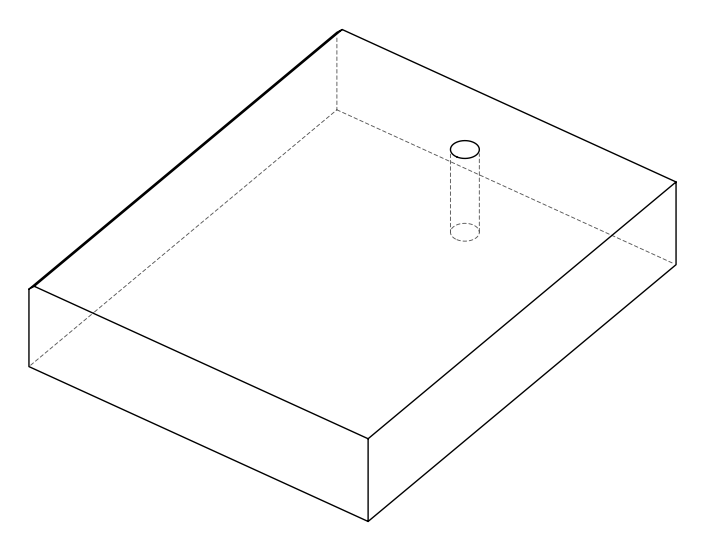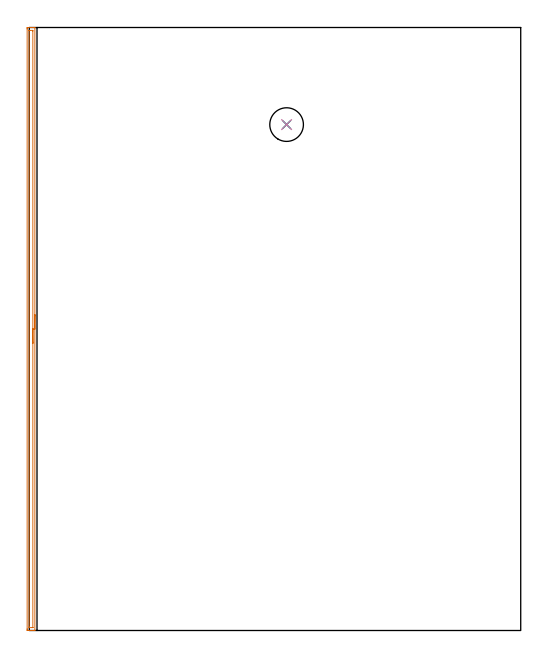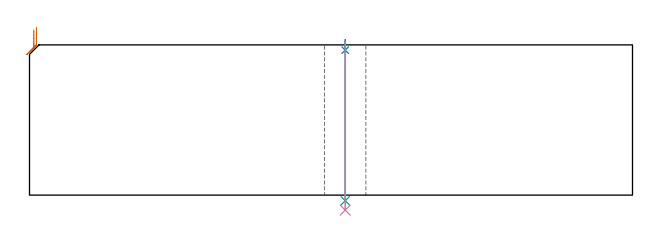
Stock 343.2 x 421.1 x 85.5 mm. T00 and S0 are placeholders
(PLAN: 4 operations, 3 tool changes, 7.7 min)
(1 AREA_MILL | FG_CHAMFER_SURFACE | UGT0205_001 | 6.93 min | 6139 mm3)
(2 SPOT_DRILL | STEP1HOLE | NXT0321_9005460120000 | 0.05 min | 183 mm3)
(3 DRILL_THROUGH_HOLE_INTO_CENTER | STEP1HOLE | NXT0301_065 | 0.36 min | 5768 mm3)
(4 DRILL_TO_ENLARGE_THROUGH_HOLE | STEP1HOLE | UGT0301_056 | 0.39 min | 31087 mm3)
(TOOL UGT0205_001 | Chamfer Mill 20 x 3 x 45 deg. | D20 FL50 Z2)
(TOOL NXT0321_9005460120000 | NC Spot Drill, 142deg, 12mm, Carbide, Uncoated | D12 PA142 FL30 Z2)
(TOOL NXT0301_065 | Carbide Drill 9.4mm [860.1-0940-075A1-MM 2214] | D9.4 PA140 FL98 Z2)
(TOOL UGT0301_056 | Twist Drill 23.5 mm | D23.5 PA118 FL155 Z2)
(OP 1 AREA_MILL)
G17 G21 G94 G90
T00 M6
G54
G17 G0 G90 X3.9 Y220.55 S1061 M3
G43 Z95.5 H0
G94 G1 Y220.512 Z94.628 F250.
Y220.398 Z93.763
Y220.209 Z92.912
Y219.947 Z92.08
Y219.613 Z91.274
Y219.21 Z90.5
Y218.742 Z89.764
Y218.21 Z89.072
Y217.621 Z88.429
Y216.978 Z87.839
Y216.286 Z87.308
Y215.55 Z86.84
Y214.776 Z86.437
Y213.97 Z86.103
Y213.138 Z85.841
Y212.286 Z85.652
Y211.422 Z85.538
Y210.55 Z85.5
Y0.171
X3.897 Y0.009 Z85.488
X3.882 Y0.007 Z85.474
X3.525 Y0. Z85.124
X3.204 Z84.803
X2.526 Z84.121
X1.304 Z82.9
X0.758 Z82.352
X0.147 Z81.742
X-1.01 Y0.001 Z80.585
X-1.248 Y0.004 Z80.348
X-1.491 Y0.009 Z80.105
X-1.494 Y0.129 Z80.103
X-1.499 Y0.618 Z80.101
X-1.5 Y1.112 Z80.1
Y420.084
X-1.499 Y420.482 Z80.101
X-1.494 Y420.971 Z80.103
X-1.491 Y421.091 Z80.105
X-1.01 Y421.1 Z80.585
X0.758 Z82.352
X1.304 Z82.9
X1.642 Z83.238
X2.188 Z83.784
X2.526 Z84.121
X3.203 Z84.803
X3.525 Z85.125
X3.882 Y421.093 Z85.474
X3.897 Y421.091 Z85.488
X3.9 Y420.929 Z85.5
Y210.55
X2.486 Z84.086
Y2.191
X2.485 Y2.085 Z84.085
X2.482 Y2.032 Z84.082
X2.48 Y2.014 Z84.08
X2.442 Y2.01 Z84.042
X2.041 Y2.001 Z83.641
X0.273 Z81.873
X0.034 Y2.005 Z81.634
X-0.078 Y2.01 Z81.522
X-0.085 Y2.363 Z81.515
X-0.086 Y2.404 Z81.514
Y418.909
X-0.085 Y419.015 Z81.515
X-0.082 Y419.068 Z81.518
X-0.08 Y419.086 Z81.52
X-0.042 Y419.09 Z81.558
X0.359 Y419.099 Z81.959
X2.127 Z83.727
X2.365 Y419.095 Z83.965
X2.478 Y419.09 Z84.078
X2.485 Y418.737 Z84.085
Y418.696
X2.486 Y210.55 Z84.086
Y209.678 Z84.124
Y208.813 Z84.238
Y207.962 Z84.426
Y207.13 Z84.689
Y206.324 Z85.023
Y205.55 Z85.425
Y204.814 Z85.894
Y204.122 Z86.425
Y203.479 Z87.015
Y202.89 Z87.658
Y202.358 Z88.35
Y201.89 Z89.086
Y201.487 Z89.859
Y201.153 Z90.665
Y200.891 Z91.497
Y200.702 Z92.349
Y200.588 Z93.214
Y200.55 Z94.086
G0 Z95.5
M5
M2
(OP 2 SPOT_DRILL)
G17 G21 G94 G90
T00 M6
G54
G17 G0 G90 X179.7 Y353.3 S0 M3
G43 Z95.5 H0
G94 G81 G98 Z82.5 F250. R88.5
G80
M5
M2
(OP 3 DRILL_THROUGH_HOLE_INTO_CENTER)
G17 G21 G94 G90
T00 M6
G54
G17 G0 G90 X179.7 Y353.3 S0 M3
G43 Z95.5 H1
G94 G73 G98 Z-3.211 F250. Q8.871 R87.5
G80
M5
M2
(OP 4 DRILL_TO_ENLARGE_THROUGH_HOLE)
G17 G21 G94 G90
T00 M6
G54
G17 G0 G90 X179.7 Y353.3 S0 M3
G43 Z95.5 H0
G94 G73 G98 Z-8.56 F250. Q18.812 R87.5
G80
M5
M2
